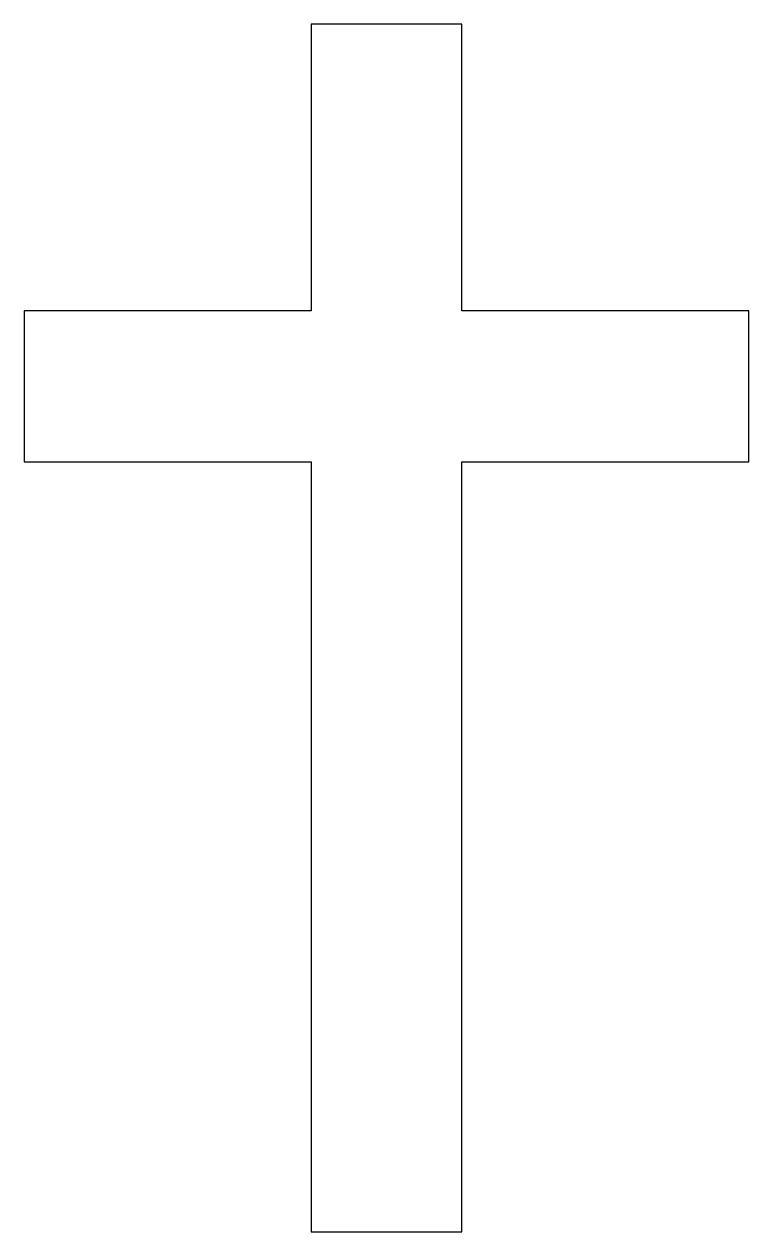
# Model space of a CAD drawing. Header units: millimetres. Extents: x -12 to 12, y -20 to 20.
import ezdxf

# ---------------------------------------------------------------- set-up
doc = ezdxf.new("R2010")
doc.units = ezdxf.units.MM
doc.layers.add('KRZYZ', color=7, linetype='Continuous')

msp = doc.modelspace()

# ---------------------------------------------------------------- linework, layer by layer
at = {"layer": 'KRZYZ'}
msp.add_lwpolyline([(-2.5, -20), (2.5, -20), (2.5, 5.5), (12, 5.5), (12, 10.5), (2.5, 10.5), (2.5, 20), (-2.5, 20), (-2.5, 10.5), (-12, 10.5), (-12, 5.5), (-2.5, 5.5)], close=True, dxfattribs=at)

doc.saveas('drawing.dxf')
